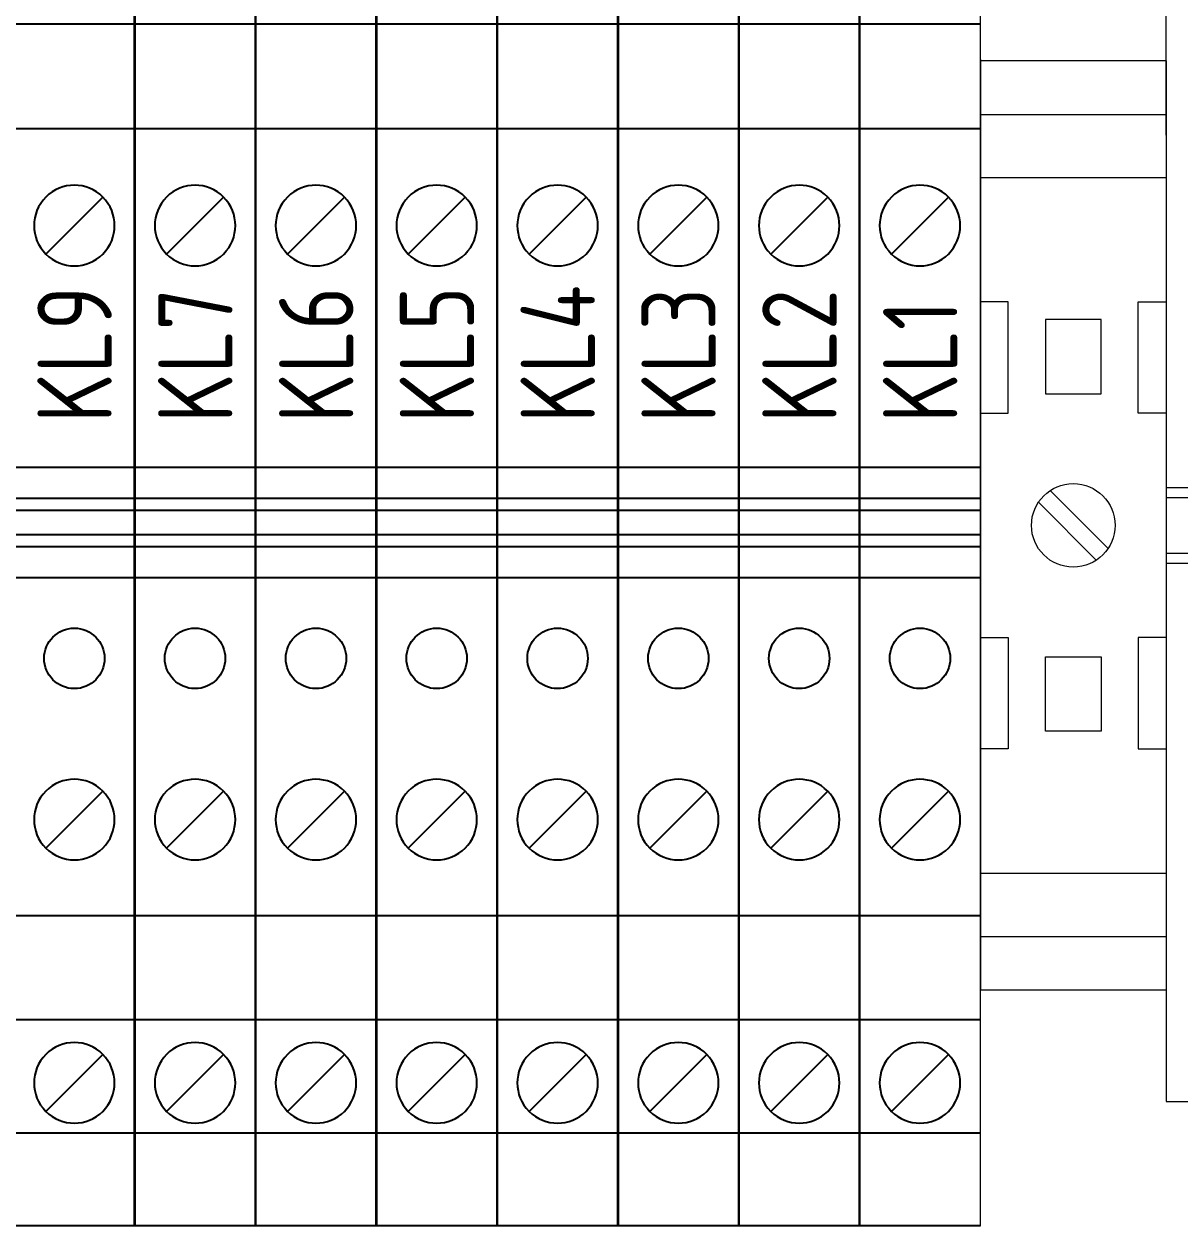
# Model space of a CAD drawing. Header units: millimetres. Extents: x 3520 to 8864, y 403 to 1747.
# Drawn here: x 5615.41 to 5622.88, y 847.24 to 855.01 of the extents above; entities that cross this region are included whole.
import ezdxf

# ---------------------------------------------------------------- set-up
doc = ezdxf.new("R2010")
doc.units = ezdxf.units.MM
doc.linetypes.add('DOT', pattern=[0.559211, 0, -0.279605, 0, -0.279605])
doc.layers.add('1', color=1, linetype='Continuous')
doc.layers.add('Стерка', color=7, linetype='Continuous', lineweight=15)
doc.styles.add('ГОСТ тип А', font='GOST_0.TTF', dxfattribs={"height": 3.5})

msp = doc.modelspace()

# ---------------------------------------------------------------- linework, layer by layer
at = {"color": 7}
for p, q in [((5616.1279, 857.0059, 1518.358), (5616.1279, 847.2441, 1518.358)), ((5616.9088, 857.0059, 1518.358), (5616.9088, 847.2441, 1518.358)), ((5617.6888, 857.0059, 1518.358), (5617.6888, 847.2441, 1518.358)), ((5618.4698, 857.0059, 1518.358), (5618.4698, 847.2441, 1518.358)), ((5619.2498, 857.0059, 1518.358), (5619.2498, 847.2441, 1518.358)), ((5620.0307, 857.0059, 1518.358), (5620.0307, 847.2441, 1518.358)), ((5620.8107, 857.0059, 1518.358), (5620.8107, 847.2441, 1518.358))]:
    msp.add_line(p, q, dxfattribs=at)
at = {"layer": '1', "color": 7}
for p, q in [((5616.1279, 855.0063, 1518.358), (5616.1279, 855.7302, 1518.358)), ((5616.1288, 855.0063, 1518.358), (5616.1288, 855.7302, 1518.358)), ((5616.9088, 855.0063, 1518.358), (5616.9088, 855.7302, 1518.358)), ((5616.9088, 855.0063, 1518.358), (5616.9088, 855.7302, 1518.358)), ((5617.6888, 855.0063, 1518.358), (5617.6888, 855.7302, 1518.358)), ((5617.6898, 855.0063, 1518.358), (5617.6898, 855.7302, 1518.358)), ((5618.4698, 855.0063, 1518.358), (5618.4698, 855.7302, 1518.358)), ((5619.2498, 855.0063, 1518.358), (5619.2498, 855.7302, 1518.358)), ((5619.2507, 855.0063, 1518.358), (5619.2507, 855.7302, 1518.358)), ((5620.0307, 855.0063, 1518.358), (5620.0307, 855.7302, 1518.358)), ((5620.0307, 855.0063, 1518.358), (5620.0307, 855.7302, 1518.358)), ((5620.8107, 855.0063, 1518.358), (5620.8107, 855.7302, 1518.358)), ((5620.8117, 855.0063, 1518.358), (5620.8117, 855.7302, 1518.358)), ((5616.1279, 855.6002, 1518.358), (5616.1279, 855.0063, 1518.358)), ((5616.1288, 855.6002, 1518.358), (5616.1288, 855.0063, 1518.358)), ((5616.9088, 855.6002, 1518.358), (5616.9088, 855.0063, 1518.358)), ((5616.9088, 855.6002, 1518.358), (5616.9088, 855.0063, 1518.358)), ((5617.6888, 855.6002, 1518.358), (5617.6888, 855.0063, 1518.358)), ((5617.6898, 855.6002, 1518.358), (5617.6898, 855.0063, 1518.358)), ((5618.4698, 855.6002, 1518.358), (5618.4698, 855.0063, 1518.358)), ((5618.4698, 855.6002, 1518.358), (5618.4698, 855.0063, 1518.358)), ((5619.2498, 855.6002, 1518.358), (5619.2498, 855.0063, 1518.358)), ((5619.2507, 855.6002, 1518.358), (5619.2507, 855.0063, 1518.358)), ((5620.0307, 855.6002, 1518.358), (5620.0307, 855.0063, 1518.358)), ((5620.0307, 855.6002, 1518.358), (5620.0307, 855.0063, 1518.358)), ((5620.8107, 855.6002, 1518.358), (5620.8107, 855.0063, 1518.358)), ((5620.8117, 855.6002, 1518.358), (5620.8117, 855.0063, 1518.358)), ((5616.1279, 855.5318, 1518.358), (5616.1279, 849.1808, 1518.358)), ((5616.9088, 855.5318, 1518.358), (5616.9088, 849.1808, 1518.358)), ((5617.6888, 855.5318, 1518.358), (5617.6888, 849.1808, 1518.358)), ((5618.4698, 855.5318, 1518.358), (5618.4698, 849.1808, 1518.358)), ((5619.2498, 855.5318, 1518.358), (5619.2498, 849.1808, 1518.358)), ((5620.0307, 855.5318, 1518.358), (5620.0307, 849.1808, 1518.358)), ((5620.8107, 855.5318, 1518.358), (5620.8107, 849.1808, 1518.358)), ((5616.1288, 855.0063, 1518.358), (5615.3479, 855.0063, 1518.358)), ((5616.1288, 855.0063, 1518.358), (5615.533, 855.0063, 1518.358)), ((5616.1279, 854.3295, 1518.358), (5616.1279, 855.0063, 1518.358)), ((5616.9088, 855.0063, 1518.358), (5616.1279, 855.0063, 1518.358)), ((5616.1279, 855.0063, 1518.358), (5616.1279, 854.3295, 1518.358)), ((5616.1279, 855.0063, 1518.358), (5616.1279, 854.3295, 1518.358)), ((5616.1288, 854.3295, 1518.358), (5616.1288, 855.0063, 1518.358)), ((5616.1288, 855.0063, 1518.358), (5616.1288, 854.3295, 1518.358)), ((5616.1288, 855.0063, 1518.358), (5616.1288, 854.3295, 1518.358)), ((5616.9088, 855.0063, 1518.358), (5616.313, 855.0063, 1518.358)), ((5616.9088, 854.3295, 1518.358), (5616.9088, 855.0063, 1518.358)), ((5617.6898, 855.0063, 1518.358), (5616.9088, 855.0063, 1518.358)), ((5616.9088, 855.0063, 1518.358), (5616.9088, 854.3295, 1518.358)), ((5616.9088, 855.0063, 1518.358), (5616.9088, 854.3295, 1518.358)), ((5616.9088, 854.3295, 1518.358), (5616.9088, 855.0063, 1518.358)), ((5616.9088, 855.0063, 1518.358), (5616.9088, 854.3295, 1518.358)), ((5616.9088, 855.0063, 1518.358), (5616.9088, 854.3295, 1518.358)), ((5617.6898, 855.0063, 1518.358), (5617.094, 855.0063, 1518.358)), ((5617.6888, 854.3295, 1518.358), (5617.6888, 855.0063, 1518.358)), ((5618.4698, 855.0063, 1518.358), (5617.6888, 855.0063, 1518.358)), ((5617.6888, 855.0063, 1518.358), (5617.6888, 854.3295, 1518.358)), ((5617.6888, 855.0063, 1518.358), (5617.6888, 854.3295, 1518.358)), ((5617.6898, 854.3295, 1518.358), (5617.6898, 855.0063, 1518.358)), ((5617.6898, 855.0063, 1518.358), (5617.6898, 854.3295, 1518.358)), ((5617.6898, 855.0063, 1518.358), (5617.6898, 854.3295, 1518.358)), ((5618.4698, 855.0063, 1518.358), (5617.874, 855.0063, 1518.358)), ((5618.4698, 854.3295, 1518.358), (5618.4698, 855.0063, 1518.358)), ((5619.2507, 855.0063, 1518.358), (5618.4698, 855.0063, 1518.358)), ((5618.4698, 855.0063, 1518.358), (5618.4698, 854.3295, 1518.358)), ((5618.4698, 855.0063, 1518.358), (5618.4698, 854.3295, 1518.358)), ((5618.4698, 854.3295, 1518.358), (5618.4698, 855.0063, 1518.358)), ((5618.4698, 855.0063, 1518.358), (5618.4698, 854.3295, 1518.358)), ((5618.4698, 855.0063, 1518.358), (5618.4698, 854.3295, 1518.358)), ((5619.2507, 855.0063, 1518.358), (5618.6549, 855.0063, 1518.358)), ((5619.2498, 854.3295, 1518.358), (5619.2498, 855.0063, 1518.358)), ((5620.0307, 855.0063, 1518.358), (5619.2498, 855.0063, 1518.358)), ((5619.2498, 855.0063, 1518.358), (5619.2498, 854.3295, 1518.358)), ((5619.2498, 855.0063, 1518.358), (5619.2498, 854.3295, 1518.358)), ((5619.2507, 854.3295, 1518.358), (5619.2507, 855.0063, 1518.358)), ((5619.2507, 855.0063, 1518.358), (5619.2507, 854.3295, 1518.358)), ((5619.2507, 855.0063, 1518.358), (5619.2507, 854.3295, 1518.358)), ((5620.0307, 855.0063, 1518.358), (5619.4349, 855.0063, 1518.358)), ((5620.0307, 854.3295, 1518.358), (5620.0307, 855.0063, 1518.358)), ((5620.8117, 855.0063, 1518.358), (5620.0307, 855.0063, 1518.358)), ((5620.0307, 855.0063, 1518.358), (5620.0307, 854.3295, 1518.358)), ((5620.0307, 855.0063, 1518.358), (5620.0307, 854.3295, 1518.358)), ((5620.0307, 854.3295, 1518.358), (5620.0307, 855.0063, 1518.358)), ((5620.0307, 855.0063, 1518.358), (5620.0307, 854.3295, 1518.358)), ((5620.0307, 855.0063, 1518.358), (5620.0307, 854.3295, 1518.358)), ((5620.8117, 855.0063, 1518.358), (5620.2159, 855.0063, 1518.358)), ((5620.8107, 854.3295, 1518.358), (5620.8107, 855.0063, 1518.358)), ((5621.5917, 855.0063, 1518.358), (5620.8107, 855.0063, 1518.358)), ((5620.8107, 855.0063, 1518.358), (5620.8107, 854.3295, 1518.358)), ((5620.8107, 855.0063, 1518.358), (5620.8107, 854.3295, 1518.358)), ((5620.8117, 854.3295, 1518.358), (5620.8117, 855.0063, 1518.358)), ((5620.8117, 855.0063, 1518.358), (5620.8117, 854.3295, 1518.358)), ((5620.8117, 855.0063, 1518.358), (5620.8117, 854.3295, 1518.358)), ((5621.5917, 855.0063, 1518.358), (5620.9959, 855.0063, 1518.358)), ((5616.1288, 854.3295, 1518.358), (5615.3479, 854.3295, 1518.358)), ((5616.1288, 854.3295, 1518.358), (5615.533, 854.3295, 1518.358)), ((5616.1279, 852.143, 1518.358), (5616.1279, 854.3295, 1518.358)), ((5616.9088, 854.3295, 1518.358), (5616.1279, 854.3295, 1518.358)), ((5616.1279, 854.3295, 1518.358), (5616.1279, 852.143, 1518.358)), ((5616.1288, 852.143, 1518.358), (5616.1288, 854.3295, 1518.358)), ((5616.1288, 854.3295, 1518.358), (5616.1288, 852.143, 1518.358)), ((5616.9088, 854.3295, 1518.358), (5616.313, 854.3295, 1518.358)), ((5616.9088, 852.143, 1518.358), (5616.9088, 854.3295, 1518.358)), ((5617.6898, 854.3295, 1518.358), (5616.9088, 854.3295, 1518.358)), ((5616.9088, 854.3295, 1518.358), (5616.9088, 852.143, 1518.358)), ((5616.9088, 852.143, 1518.358), (5616.9088, 854.3295, 1518.358)), ((5616.9088, 854.3295, 1518.358), (5616.9088, 852.143, 1518.358)), ((5617.6898, 854.3295, 1518.358), (5617.094, 854.3295, 1518.358)), ((5617.6888, 852.143, 1518.358), (5617.6888, 854.3295, 1518.358)), ((5618.4698, 854.3295, 1518.358), (5617.6888, 854.3295, 1518.358)), ((5617.6888, 854.3295, 1518.358), (5617.6888, 852.143, 1518.358)), ((5617.6898, 852.143, 1518.358), (5617.6898, 854.3295, 1518.358)), ((5617.6898, 854.3295, 1518.358), (5617.6898, 852.143, 1518.358)), ((5618.4698, 854.3295, 1518.358), (5617.874, 854.3295, 1518.358)), ((5618.4698, 852.143, 1518.358), (5618.4698, 854.3295, 1518.358)), ((5619.2507, 854.3295, 1518.358), (5618.4698, 854.3295, 1518.358)), ((5618.4698, 854.3295, 1518.358), (5618.4698, 852.143, 1518.358)), ((5618.4698, 852.143, 1518.358), (5618.4698, 854.3295, 1518.358)), ((5618.4698, 854.3295, 1518.358), (5618.4698, 852.143, 1518.358)), ((5619.2507, 854.3295, 1518.358), (5618.6549, 854.3295, 1518.358)), ((5619.2498, 852.143, 1518.358), (5619.2498, 854.3295, 1518.358)), ((5620.0307, 854.3295, 1518.358), (5619.2498, 854.3295, 1518.358)), ((5619.2498, 854.3295, 1518.358), (5619.2498, 852.143, 1518.358)), ((5619.2507, 852.143, 1518.358), (5619.2507, 854.3295, 1518.358)), ((5619.2507, 854.3295, 1518.358), (5619.2507, 852.143, 1518.358)), ((5620.0307, 854.3295, 1518.358), (5619.4349, 854.3295, 1518.358)), ((5620.0307, 852.143, 1518.358), (5620.0307, 854.3295, 1518.358)), ((5620.8117, 854.3295, 1518.358), (5620.0307, 854.3295, 1518.358)), ((5620.0307, 854.3295, 1518.358), (5620.0307, 852.143, 1518.358)), ((5620.0307, 852.143, 1518.358), (5620.0307, 854.3295, 1518.358)), ((5620.0307, 854.3295, 1518.358), (5620.0307, 852.143, 1518.358)), ((5620.8117, 854.3295, 1518.358), (5620.2159, 854.3295, 1518.358)), ((5620.8107, 852.143, 1518.358), (5620.8107, 854.3295, 1518.358)), ((5621.5917, 854.3295, 1518.358), (5620.8107, 854.3295, 1518.358)), ((5620.8107, 854.3295, 1518.358), (5620.8107, 852.143, 1518.358)), ((5620.8117, 852.143, 1518.358), (5620.8117, 854.3295, 1518.358)), ((5620.8117, 854.3295, 1518.358), (5620.8117, 852.143, 1518.358)), ((5621.5917, 854.3295, 1518.358), (5620.9959, 854.3295, 1518.358)), ((5615.5543, 853.5208, 1518.358), (5615.9224, 853.889, 1518.358)), ((5616.3343, 853.5208, 1518.358), (5616.7024, 853.889, 1518.358)), ((5617.1152, 853.5208, 1518.358), (5617.4834, 853.889, 1518.358)), ((5617.8952, 853.5208, 1518.358), (5618.2634, 853.889, 1518.358)), ((5618.6762, 853.5208, 1518.358), (5619.0443, 853.889, 1518.358)), ((5619.4562, 853.5208, 1518.358), (5619.8243, 853.889, 1518.358)), ((5620.2371, 853.5208, 1518.358), (5620.6053, 853.889, 1518.358)), ((5621.0171, 853.5208, 1518.358), (5621.3853, 853.889, 1518.358)), ((5616.1288, 852.143, 1518.358), (5615.3479, 852.143, 1518.358)), ((5616.1279, 851.9427, 1518.358), (5616.1279, 852.143, 1518.358)), ((5616.9088, 852.143, 1518.358), (5616.1279, 852.143, 1518.358)), ((5616.1279, 852.143, 1518.358), (5616.1279, 851.9427, 1518.358)), ((5616.1288, 851.9427, 1518.358), (5616.1288, 852.143, 1518.358)), ((5616.1288, 852.143, 1518.358), (5616.1288, 851.9427, 1518.358)), ((5616.9088, 851.9427, 1518.358), (5616.9088, 852.143, 1518.358)), ((5617.6898, 852.143, 1518.358), (5616.9088, 852.143, 1518.358)), ((5616.9088, 852.143, 1518.358), (5616.9088, 851.9427, 1518.358)), ((5616.9088, 851.9427, 1518.358), (5616.9088, 852.143, 1518.358)), ((5616.9088, 852.143, 1518.358), (5616.9088, 851.9427, 1518.358)), ((5617.6888, 851.9427, 1518.358), (5617.6888, 852.143, 1518.358)), ((5618.4698, 852.143, 1518.358), (5617.6888, 852.143, 1518.358)), ((5617.6888, 852.143, 1518.358), (5617.6888, 851.9427, 1518.358)), ((5617.6898, 851.9427, 1518.358), (5617.6898, 852.143, 1518.358)), ((5617.6898, 852.143, 1518.358), (5617.6898, 851.9427, 1518.358)), ((5618.4698, 851.9427, 1518.358), (5618.4698, 852.143, 1518.358)), ((5619.2507, 852.143, 1518.358), (5618.4698, 852.143, 1518.358)), ((5618.4698, 852.143, 1518.358), (5618.4698, 851.9427, 1518.358)), ((5618.4698, 851.9427, 1518.358), (5618.4698, 852.143, 1518.358)), ((5618.4698, 852.143, 1518.358), (5618.4698, 851.9427, 1518.358)), ((5619.2498, 851.9427, 1518.358), (5619.2498, 852.143, 1518.358)), ((5620.0307, 852.143, 1518.358), (5619.2498, 852.143, 1518.358)), ((5619.2498, 852.143, 1518.358), (5619.2498, 851.9427, 1518.358)), ((5619.2507, 851.9427, 1518.358), (5619.2507, 852.143, 1518.358)), ((5619.2507, 852.143, 1518.358), (5619.2507, 851.9427, 1518.358)), ((5620.0307, 851.9427, 1518.358), (5620.0307, 852.143, 1518.358)), ((5620.8117, 852.143, 1518.358), (5620.0307, 852.143, 1518.358)), ((5620.0307, 852.143, 1518.358), (5620.0307, 851.9427, 1518.358)), ((5620.0307, 851.9427, 1518.358), (5620.0307, 852.143, 1518.358)), ((5620.0307, 852.143, 1518.358), (5620.0307, 851.9427, 1518.358)), ((5620.8107, 851.9427, 1518.358), (5620.8107, 852.143, 1518.358)), ((5621.5916, 852.143, 1518.358), (5620.8107, 852.143, 1518.358)), ((5620.8107, 852.143, 1518.358), (5620.8107, 851.9427, 1518.358)), ((5620.8117, 851.9427, 1518.358), (5620.8117, 852.143, 1518.358)), ((5620.8117, 852.143, 1518.358), (5620.8117, 851.9427, 1518.358)), ((5616.1288, 851.9427, 1518.358), (5615.3479, 851.9427, 1518.358)), ((5616.1279, 851.8646, 1518.358), (5616.1279, 851.9427, 1518.358)), ((5616.9088, 851.9427, 1518.358), (5616.1279, 851.9427, 1518.358)), ((5616.1279, 851.9427, 1518.358), (5616.1279, 851.8646, 1518.358)), ((5616.1288, 851.8646, 1518.358), (5616.1288, 851.9427, 1518.358)), ((5616.1288, 851.9427, 1518.358), (5616.1288, 851.8646, 1518.358)), ((5616.9088, 851.8646, 1518.358), (5616.9088, 851.9427, 1518.358)), ((5617.6898, 851.9427, 1518.358), (5616.9088, 851.9427, 1518.358)), ((5616.9088, 851.9427, 1518.358), (5616.9088, 851.8646, 1518.358)), ((5616.9088, 851.8646, 1518.358), (5616.9088, 851.9427, 1518.358)), ((5616.9088, 851.9427, 1518.358), (5616.9088, 851.8646, 1518.358)), ((5617.6888, 851.8646, 1518.358), (5617.6888, 851.9427, 1518.358)), ((5618.4698, 851.9427, 1518.358), (5617.6888, 851.9427, 1518.358)), ((5617.6888, 851.9427, 1518.358), (5617.6888, 851.8646, 1518.358)), ((5617.6898, 851.8646, 1518.358), (5617.6898, 851.9427, 1518.358)), ((5617.6898, 851.9427, 1518.358), (5617.6898, 851.8646, 1518.358)), ((5618.4698, 851.8646, 1518.358), (5618.4698, 851.9427, 1518.358)), ((5619.2507, 851.9427, 1518.358), (5618.4698, 851.9427, 1518.358)), ((5618.4698, 851.9427, 1518.358), (5618.4698, 851.8646, 1518.358)), ((5618.4698, 851.8646, 1518.358), (5618.4698, 851.9427, 1518.358)), ((5618.4698, 851.9427, 1518.358), (5618.4698, 851.8646, 1518.358)), ((5619.2498, 851.8646, 1518.358), (5619.2498, 851.9427, 1518.358)), ((5620.0307, 851.9427, 1518.358), (5619.2498, 851.9427, 1518.358)), ((5619.2498, 851.9427, 1518.358), (5619.2498, 851.8646, 1518.358)), ((5619.2507, 851.8646, 1518.358), (5619.2507, 851.9427, 1518.358)), ((5619.2507, 851.9427, 1518.358), (5619.2507, 851.8646, 1518.358)), ((5620.0307, 851.8646, 1518.358), (5620.0307, 851.9427, 1518.358)), ((5620.8117, 851.9427, 1518.358), (5620.0307, 851.9427, 1518.358)), ((5620.0307, 851.9427, 1518.358), (5620.0307, 851.8646, 1518.358)), ((5620.0307, 851.8646, 1518.358), (5620.0307, 851.9427, 1518.358)), ((5620.0307, 851.9427, 1518.358), (5620.0307, 851.8646, 1518.358)), ((5620.8107, 851.8646, 1518.358), (5620.8107, 851.9427, 1518.358)), ((5621.5916, 851.9427, 1518.358), (5620.8107, 851.9427, 1518.358)), ((5620.8107, 851.9427, 1518.358), (5620.8107, 851.8646, 1518.358)), ((5620.8117, 851.8646, 1518.358), (5620.8117, 851.9427, 1518.358)), ((5620.8117, 851.9427, 1518.358), (5620.8117, 851.8646, 1518.358)), ((5616.1288, 851.8646, 1518.358), (5615.3479, 851.8646, 1518.358)), ((5616.1279, 851.7085, 1518.358), (5616.1279, 851.8646, 1518.358)), ((5616.9088, 851.8646, 1518.358), (5616.1279, 851.8646, 1518.358)), ((5616.1279, 851.8646, 1518.358), (5616.1279, 851.7085, 1518.358)), ((5616.1288, 851.7085, 1518.358), (5616.1288, 851.8646, 1518.358)), ((5616.1288, 851.8646, 1518.358), (5616.1288, 851.7085, 1518.358)), ((5616.9088, 851.7085, 1518.358), (5616.9088, 851.8646, 1518.358)), ((5617.6898, 851.8646, 1518.358), (5616.9088, 851.8646, 1518.358)), ((5616.9088, 851.8646, 1518.358), (5616.9088, 851.7085, 1518.358)), ((5616.9088, 851.7085, 1518.358), (5616.9088, 851.8646, 1518.358)), ((5616.9088, 851.8646, 1518.358), (5616.9088, 851.7085, 1518.358)), ((5617.6888, 851.7085, 1518.358), (5617.6888, 851.8646, 1518.358)), ((5618.4698, 851.8646, 1518.358), (5617.6888, 851.8646, 1518.358)), ((5617.6888, 851.8646, 1518.358), (5617.6888, 851.7085, 1518.358)), ((5617.6898, 851.7085, 1518.358), (5617.6898, 851.8646, 1518.358)), ((5617.6898, 851.8646, 1518.358), (5617.6898, 851.7085, 1518.358)), ((5618.4698, 851.7085, 1518.358), (5618.4698, 851.8646, 1518.358)), ((5619.2507, 851.8646, 1518.358), (5618.4698, 851.8646, 1518.358)), ((5618.4698, 851.8646, 1518.358), (5618.4698, 851.7085, 1518.358)), ((5618.4698, 851.7085, 1518.358), (5618.4698, 851.8646, 1518.358)), ((5618.4698, 851.8646, 1518.358), (5618.4698, 851.7085, 1518.358)), ((5619.2498, 851.7085, 1518.358), (5619.2498, 851.8646, 1518.358)), ((5620.0307, 851.8646, 1518.358), (5619.2498, 851.8646, 1518.358)), ((5619.2498, 851.8646, 1518.358), (5619.2498, 851.7085, 1518.358)), ((5619.2507, 851.7085, 1518.358), (5619.2507, 851.8646, 1518.358)), ((5619.2507, 851.8646, 1518.358), (5619.2507, 851.7085, 1518.358)), ((5620.0307, 851.7085, 1518.358), (5620.0307, 851.8646, 1518.358)), ((5620.8117, 851.8646, 1518.358), (5620.0307, 851.8646, 1518.358)), ((5620.0307, 851.8646, 1518.358), (5620.0307, 851.7085, 1518.358)), ((5620.0307, 851.7085, 1518.358), (5620.0307, 851.8646, 1518.358)), ((5620.0307, 851.8646, 1518.358), (5620.0307, 851.7085, 1518.358)), ((5620.8107, 851.7085, 1518.358), (5620.8107, 851.8646, 1518.358)), ((5621.5916, 851.8646, 1518.358), (5620.8107, 851.8646, 1518.358)), ((5620.8107, 851.8646, 1518.358), (5620.8107, 851.7085, 1518.358)), ((5620.8117, 851.7085, 1518.358), (5620.8117, 851.8646, 1518.358)), ((5620.8117, 851.8646, 1518.358), (5620.8117, 851.7085, 1518.358)), ((5616.1288, 851.7085, 1518.358), (5615.3479, 851.7085, 1518.358)), ((5616.1279, 851.6304, 1518.358), (5616.1279, 851.7085, 1518.358)), ((5616.9088, 851.7085, 1518.358), (5616.1279, 851.7085, 1518.358)), ((5616.1279, 851.7085, 1518.358), (5616.1279, 851.6304, 1518.358)), ((5616.1288, 851.6304, 1518.358), (5616.1288, 851.7085, 1518.358)), ((5616.1288, 851.7085, 1518.358), (5616.1288, 851.6304, 1518.358)), ((5616.9088, 851.6304, 1518.358), (5616.9088, 851.7085, 1518.358)), ((5617.6898, 851.7085, 1518.358), (5616.9088, 851.7085, 1518.358)), ((5616.9088, 851.7085, 1518.358), (5616.9088, 851.6304, 1518.358)), ((5616.9088, 851.6304, 1518.358), (5616.9088, 851.7085, 1518.358)), ((5616.9088, 851.7085, 1518.358), (5616.9088, 851.6304, 1518.358)), ((5617.6888, 851.6304, 1518.358), (5617.6888, 851.7085, 1518.358)), ((5618.4698, 851.7085, 1518.358), (5617.6888, 851.7085, 1518.358)), ((5617.6888, 851.7085, 1518.358), (5617.6888, 851.6304, 1518.358)), ((5617.6898, 851.6304, 1518.358), (5617.6898, 851.7085, 1518.358)), ((5617.6898, 851.7085, 1518.358), (5617.6898, 851.6304, 1518.358)), ((5618.4698, 851.6304, 1518.358), (5618.4698, 851.7085, 1518.358)), ((5619.2507, 851.7085, 1518.358), (5618.4698, 851.7085, 1518.358)), ((5618.4698, 851.7085, 1518.358), (5618.4698, 851.6304, 1518.358)), ((5618.4698, 851.6304, 1518.358), (5618.4698, 851.7085, 1518.358)), ((5618.4698, 851.7085, 1518.358), (5618.4698, 851.6304, 1518.358)), ((5619.2498, 851.6304, 1518.358), (5619.2498, 851.7085, 1518.358)), ((5620.0307, 851.7085, 1518.358), (5619.2498, 851.7085, 1518.358)), ((5619.2498, 851.7085, 1518.358), (5619.2498, 851.6304, 1518.358)), ((5619.2507, 851.6304, 1518.358), (5619.2507, 851.7085, 1518.358)), ((5619.2507, 851.7085, 1518.358), (5619.2507, 851.6304, 1518.358)), ((5620.0307, 851.6304, 1518.358), (5620.0307, 851.7085, 1518.358)), ((5620.8117, 851.7085, 1518.358), (5620.0307, 851.7085, 1518.358)), ((5620.0307, 851.7085, 1518.358), (5620.0307, 851.6304, 1518.358)), ((5620.0307, 851.6304, 1518.358), (5620.0307, 851.7085, 1518.358)), ((5620.0307, 851.7085, 1518.358), (5620.0307, 851.6304, 1518.358)), ((5620.8107, 851.6304, 1518.358), (5620.8107, 851.7085, 1518.358)), ((5621.5916, 851.7085, 1518.358), (5620.8107, 851.7085, 1518.358)), ((5620.8107, 851.7085, 1518.358), (5620.8107, 851.6304, 1518.358)), ((5620.8117, 851.6304, 1518.358), (5620.8117, 851.7085, 1518.358)), ((5620.8117, 851.7085, 1518.358), (5620.8117, 851.6304, 1518.358)), ((5616.1288, 851.6304, 1518.358), (5615.3479, 851.6304, 1518.358)), ((5616.1279, 851.4301, 1518.358), (5616.1279, 851.6304, 1518.358)), ((5616.9088, 851.6304, 1518.358), (5616.1279, 851.6304, 1518.358)), ((5616.1279, 851.6304, 1518.358), (5616.1279, 851.4301, 1518.358)), ((5616.1288, 851.4301, 1518.358), (5616.1288, 851.6304, 1518.358)), ((5616.1288, 851.6304, 1518.358), (5616.1288, 851.4301, 1518.358)), ((5616.9088, 851.4301, 1518.358), (5616.9088, 851.6304, 1518.358)), ((5617.6898, 851.6304, 1518.358), (5616.9088, 851.6304, 1518.358)), ((5616.9088, 851.6304, 1518.358), (5616.9088, 851.4301, 1518.358)), ((5616.9088, 851.4301, 1518.358), (5616.9088, 851.6304, 1518.358)), ((5616.9088, 851.6304, 1518.358), (5616.9088, 851.4301, 1518.358)), ((5617.6888, 851.4301, 1518.358), (5617.6888, 851.6304, 1518.358)), ((5618.4698, 851.6304, 1518.358), (5617.6888, 851.6304, 1518.358)), ((5617.6888, 851.6304, 1518.358), (5617.6888, 851.4301, 1518.358)), ((5617.6898, 851.4301, 1518.358), (5617.6898, 851.6304, 1518.358)), ((5617.6898, 851.6304, 1518.358), (5617.6898, 851.4301, 1518.358)), ((5618.4698, 851.4301, 1518.358), (5618.4698, 851.6304, 1518.358)), ((5619.2507, 851.6304, 1518.358), (5618.4698, 851.6304, 1518.358)), ((5618.4698, 851.6304, 1518.358), (5618.4698, 851.4301, 1518.358)), ((5618.4698, 851.4301, 1518.358), (5618.4698, 851.6304, 1518.358)), ((5618.4698, 851.6304, 1518.358), (5618.4698, 851.4301, 1518.358)), ((5619.2498, 851.4301, 1518.358), (5619.2498, 851.6304, 1518.358)), ((5620.0307, 851.6304, 1518.358), (5619.2498, 851.6304, 1518.358)), ((5619.2498, 851.6304, 1518.358), (5619.2498, 851.4301, 1518.358)), ((5619.2507, 851.4301, 1518.358), (5619.2507, 851.6304, 1518.358)), ((5619.2507, 851.6304, 1518.358), (5619.2507, 851.4301, 1518.358)), ((5620.0307, 851.4301, 1518.358), (5620.0307, 851.6304, 1518.358)), ((5620.8117, 851.6304, 1518.358), (5620.0307, 851.6304, 1518.358)), ((5620.0307, 851.6304, 1518.358), (5620.0307, 851.4301, 1518.358)), ((5620.0307, 851.4301, 1518.358), (5620.0307, 851.6304, 1518.358)), ((5620.0307, 851.6304, 1518.358), (5620.0307, 851.4301, 1518.358)), ((5620.8107, 851.4301, 1518.358), (5620.8107, 851.6304, 1518.358)), ((5621.5916, 851.6304, 1518.358), (5620.8107, 851.6304, 1518.358)), ((5620.8107, 851.6304, 1518.358), (5620.8107, 851.4301, 1518.358)), ((5620.8117, 851.4301, 1518.358), (5620.8117, 851.6304, 1518.358)), ((5620.8117, 851.6304, 1518.358), (5620.8117, 851.4301, 1518.358)), ((5616.1288, 851.4301, 1518.358), (5615.3479, 851.4301, 1518.358)), ((5616.1279, 849.2463, 1518.358), (5616.1279, 851.4301, 1518.358)), ((5616.9088, 851.4301, 1518.358), (5616.1279, 851.4301, 1518.358)), ((5616.1279, 851.4301, 1518.358), (5616.1279, 849.2463, 1518.358)), ((5616.1288, 849.2463, 1518.358), (5616.1288, 851.4301, 1518.358)), ((5616.1288, 851.4301, 1518.358), (5616.1288, 849.2463, 1518.358)), ((5616.9088, 849.2463, 1518.358), (5616.9088, 851.4301, 1518.358)), ((5617.6898, 851.4301, 1518.358), (5616.9088, 851.4301, 1518.358)), ((5616.9088, 851.4301, 1518.358), (5616.9088, 849.2463, 1518.358)), ((5616.9088, 849.2463, 1518.358), (5616.9088, 851.4301, 1518.358)), ((5616.9088, 851.4301, 1518.358), (5616.9088, 849.2463, 1518.358)), ((5617.6888, 849.2463, 1518.358), (5617.6888, 851.4301, 1518.358)), ((5618.4698, 851.4301, 1518.358), (5617.6888, 851.4301, 1518.358)), ((5617.6888, 851.4301, 1518.358), (5617.6888, 849.2463, 1518.358)), ((5617.6898, 849.2463, 1518.358), (5617.6898, 851.4301, 1518.358)), ((5617.6898, 851.4301, 1518.358), (5617.6898, 849.2463, 1518.358)), ((5618.4698, 849.2463, 1518.358), (5618.4698, 851.4301, 1518.358)), ((5619.2507, 851.4301, 1518.358), (5618.4698, 851.4301, 1518.358)), ((5618.4698, 851.4301, 1518.358), (5618.4698, 849.2463, 1518.358)), ((5618.4698, 849.2463, 1518.358), (5618.4698, 851.4301, 1518.358)), ((5618.4698, 851.4301, 1518.358), (5618.4698, 849.2463, 1518.358)), ((5619.2498, 849.2463, 1518.358), (5619.2498, 851.4301, 1518.358)), ((5620.0307, 851.4301, 1518.358), (5619.2498, 851.4301, 1518.358)), ((5619.2498, 851.4301, 1518.358), (5619.2498, 849.2463, 1518.358)), ((5619.2507, 849.2463, 1518.358), (5619.2507, 851.4301, 1518.358)), ((5619.2507, 851.4301, 1518.358), (5619.2507, 849.2463, 1518.358)), ((5620.0307, 849.2463, 1518.358), (5620.0307, 851.4301, 1518.358)), ((5620.8117, 851.4301, 1518.358), (5620.0307, 851.4301, 1518.358)), ((5620.0307, 851.4301, 1518.358), (5620.0307, 849.2463, 1518.358)), ((5620.0307, 849.2463, 1518.358), (5620.0307, 851.4301, 1518.358)), ((5620.0307, 851.4301, 1518.358), (5620.0307, 849.2463, 1518.358)), ((5620.8107, 849.2463, 1518.358), (5620.8107, 851.4301, 1518.358)), ((5621.5916, 851.4301, 1518.358), (5620.8107, 851.4301, 1518.358)), ((5620.8107, 851.4301, 1518.358), (5620.8107, 849.2463, 1518.358)), ((5620.8116, 849.2463, 1518.358), (5620.8117, 851.4301, 1518.358)), ((5620.8117, 851.4301, 1518.358), (5620.8116, 849.2463, 1518.358)), ((5615.5543, 849.6841, 1518.358), (5615.9224, 850.0523, 1518.358)), ((5616.3343, 849.6841, 1518.358), (5616.7024, 850.0523, 1518.358)), ((5617.1152, 849.6841, 1518.358), (5617.4834, 850.0523, 1518.358)), ((5617.8952, 849.6841, 1518.358), (5618.2634, 850.0523, 1518.358)), ((5618.6762, 849.6841, 1518.358), (5619.0443, 850.0523, 1518.358)), ((5619.4562, 849.6841, 1518.358), (5619.8243, 850.0523, 1518.358)), ((5620.2371, 849.6841, 1518.358), (5620.6053, 850.0523, 1518.358)), ((5621.0171, 849.6841, 1518.358), (5621.3853, 850.0523, 1518.358)), ((5616.1288, 849.2463, 1518.358), (5615.3479, 849.2463, 1518.358)), ((5616.1277, 848.5706, 1518.358), (5616.1279, 849.2463, 1518.358)), ((5616.1279, 849.2512, 1518.358), (5616.1279, 848.5744, 1518.358)), ((5616.9088, 849.2463, 1518.358), (5616.1279, 849.2463, 1518.358)), ((5616.1279, 849.2463, 1518.358), (5616.1279, 848.5744, 1518.358)), ((5616.1286, 848.5706, 1518.358), (5616.1288, 849.2463, 1518.358)), ((5616.1288, 849.2512, 1518.358), (5616.1288, 848.5744, 1518.358)), ((5616.1288, 849.2463, 1518.358), (5616.1288, 848.5744, 1518.358)), ((5616.9086, 848.5706, 1518.358), (5616.9088, 849.2463, 1518.358)), ((5616.9086, 848.5706, 1518.358), (5616.9088, 849.2463, 1518.358)), ((5616.9088, 849.2512, 1518.358), (5616.9088, 848.5744, 1518.358)), ((5616.9088, 849.2512, 1518.358), (5616.9088, 848.5744, 1518.358)), ((5617.6898, 849.2463, 1518.358), (5616.9088, 849.2463, 1518.358)), ((5616.9088, 849.2463, 1518.358), (5616.9088, 848.5744, 1518.358)), ((5616.9088, 849.2463, 1518.358), (5616.9088, 848.5744, 1518.358)), ((5617.6886, 848.5706, 1518.358), (5617.6888, 849.2463, 1518.358)), ((5617.6888, 849.2512, 1518.358), (5617.6888, 848.5744, 1518.358)), ((5618.4698, 849.2463, 1518.358), (5617.6888, 849.2463, 1518.358)), ((5617.6888, 849.2463, 1518.358), (5617.6888, 848.5744, 1518.358)), ((5617.6895, 848.5706, 1518.358), (5617.6898, 849.2463, 1518.358)), ((5617.6898, 849.2512, 1518.358), (5617.6898, 848.5744, 1518.358)), ((5617.6898, 849.2463, 1518.358), (5617.6898, 848.5744, 1518.358)), ((5618.4695, 848.5706, 1518.358), (5618.4698, 849.2463, 1518.358)), ((5618.4695, 848.5706, 1518.358), (5618.4698, 849.2463, 1518.358)), ((5618.4698, 849.2512, 1518.358), (5618.4698, 848.5744, 1518.358)), ((5618.4698, 849.2512, 1518.358), (5618.4698, 848.5744, 1518.358)), ((5619.2507, 849.2463, 1518.358), (5618.4698, 849.2463, 1518.358)), ((5618.4698, 849.2463, 1518.358), (5618.4698, 848.5744, 1518.358)), ((5618.4698, 849.2463, 1518.358), (5618.4698, 848.5744, 1518.358)), ((5619.2495, 848.5706, 1518.358), (5619.2498, 849.2463, 1518.358)), ((5619.2498, 849.2512, 1518.358), (5619.2498, 848.5744, 1518.358)), ((5620.0307, 849.2463, 1518.358), (5619.2498, 849.2463, 1518.358)), ((5619.2498, 849.2463, 1518.358), (5619.2498, 848.5744, 1518.358)), ((5619.2505, 848.5706, 1518.358), (5619.2507, 849.2463, 1518.358)), ((5619.2507, 849.2512, 1518.358), (5619.2507, 848.5744, 1518.358)), ((5619.2507, 849.2463, 1518.358), (5619.2507, 848.5744, 1518.358)), ((5620.0305, 848.5706, 1518.358), (5620.0307, 849.2463, 1518.358)), ((5620.0305, 848.5706, 1518.358), (5620.0307, 849.2463, 1518.358)), ((5620.0307, 849.2512, 1518.358), (5620.0307, 848.5744, 1518.358)), ((5620.0307, 849.2512, 1518.358), (5620.0307, 848.5744, 1518.358)), ((5620.8116, 849.2463, 1518.358), (5620.0307, 849.2463, 1518.358)), ((5620.0307, 849.2463, 1518.358), (5620.0307, 848.5744, 1518.358)), ((5620.0307, 849.2463, 1518.358), (5620.0307, 848.5744, 1518.358)), ((5620.8105, 848.5706, 1518.358), (5620.8107, 849.2463, 1518.358)), ((5620.8107, 849.2512, 1518.358), (5620.8107, 848.5744, 1518.358)), ((5621.5916, 849.2463, 1518.358), (5620.8107, 849.2463, 1518.358)), ((5620.8107, 849.2463, 1518.358), (5620.8107, 848.5744, 1518.358)), ((5620.8114, 848.5706, 1518.358), (5620.8116, 849.2463, 1518.358)), ((5620.8116, 849.2512, 1518.358), (5620.8116, 848.5744, 1518.358)), ((5620.8116, 849.2463, 1518.358), (5620.8116, 848.5744, 1518.358)), ((5616.1288, 848.5744, 1518.358), (5615.3479, 848.5744, 1518.358)), ((5616.1279, 847.8428, 1518.358), (5616.1277, 848.5706, 1518.358)), ((5616.9088, 848.5744, 1518.358), (5616.1279, 848.5744, 1518.358)), ((5616.1279, 848.5744, 1518.358), (5616.1279, 847.8428, 1518.358)), ((5616.1288, 847.8428, 1518.358), (5616.1286, 848.5706, 1518.358)), ((5616.1288, 848.5744, 1518.358), (5616.1288, 847.8428, 1518.358)), ((5616.9088, 847.8428, 1518.358), (5616.9086, 848.5706, 1518.358)), ((5616.9088, 847.8428, 1518.358), (5616.9086, 848.5706, 1518.358)), ((5617.6898, 848.5744, 1518.358), (5616.9088, 848.5744, 1518.358)), ((5616.9088, 848.5744, 1518.358), (5616.9088, 847.8428, 1518.358)), ((5616.9088, 848.5744, 1518.358), (5616.9088, 847.8428, 1518.358)), ((5617.6888, 847.8428, 1518.358), (5617.6886, 848.5706, 1518.358)), ((5618.4698, 848.5744, 1518.358), (5617.6888, 848.5744, 1518.358)), ((5617.6888, 848.5744, 1518.358), (5617.6888, 847.8428, 1518.358)), ((5617.6898, 847.8428, 1518.358), (5617.6895, 848.5706, 1518.358)), ((5617.6898, 848.5744, 1518.358), (5617.6898, 847.8428, 1518.358)), ((5618.4698, 847.8428, 1518.358), (5618.4695, 848.5706, 1518.358)), ((5618.4698, 847.8428, 1518.358), (5618.4695, 848.5706, 1518.358)), ((5619.2507, 848.5744, 1518.358), (5618.4698, 848.5744, 1518.358)), ((5618.4698, 848.5744, 1518.358), (5618.4698, 847.8428, 1518.358)), ((5618.4698, 848.5744, 1518.358), (5618.4698, 847.8428, 1518.358)), ((5619.2498, 847.8428, 1518.358), (5619.2495, 848.5706, 1518.358)), ((5620.0307, 848.5744, 1518.358), (5619.2498, 848.5744, 1518.358)), ((5619.2498, 848.5744, 1518.358), (5619.2498, 847.8428, 1518.358)), ((5619.2507, 847.8428, 1518.358), (5619.2505, 848.5706, 1518.358)), ((5619.2507, 848.5744, 1518.358), (5619.2507, 847.8428, 1518.358)), ((5620.0307, 847.8428, 1518.358), (5620.0305, 848.5706, 1518.358)), ((5620.0307, 847.8428, 1518.358), (5620.0305, 848.5706, 1518.358)), ((5620.8116, 848.5744, 1518.358), (5620.0307, 848.5744, 1518.358)), ((5620.0307, 848.5744, 1518.358), (5620.0307, 847.8428, 1518.358)), ((5620.0307, 848.5744, 1518.358), (5620.0307, 847.8428, 1518.358)), ((5620.8107, 847.8428, 1518.358), (5620.8105, 848.5706, 1518.358)), ((5621.5916, 848.5744, 1518.358), (5620.8107, 848.5744, 1518.358)), ((5620.8107, 848.5744, 1518.358), (5620.8107, 847.8428, 1518.358)), ((5620.8116, 847.8428, 1518.358), (5620.8114, 848.5706, 1518.358)), ((5620.8116, 848.5744, 1518.358), (5620.8116, 847.8428, 1518.358)), ((5615.5543, 847.9841, 1518.358), (5615.9224, 848.3522, 1518.358)), ((5616.3343, 847.9841, 1518.358), (5616.7024, 848.3522, 1518.358)), ((5617.1152, 847.9841, 1518.358), (5617.4834, 848.3522, 1518.358)), ((5617.8952, 847.9841, 1518.358), (5618.2634, 848.3522, 1518.358)), ((5618.6762, 847.9841, 1518.358), (5619.0443, 848.3522, 1518.358)), ((5619.4562, 847.9841, 1518.358), (5619.8243, 848.3522, 1518.358)), ((5620.2371, 847.9841, 1518.358), (5620.6052, 848.3522, 1518.358)), ((5621.0171, 847.9841, 1518.358), (5621.3852, 848.3522, 1518.358)), ((5616.1288, 847.8428, 1518.358), (5615.3479, 847.8428, 1518.358)), ((5616.1279, 847.2441, 1518.358), (5616.1279, 847.8428, 1518.358)), ((5616.9088, 847.8428, 1518.358), (5616.1279, 847.8428, 1518.358)), ((5616.1279, 847.8428, 1518.358), (5616.1279, 847.2441, 1518.358)), ((5616.1288, 847.2441, 1518.358), (5616.1288, 847.8428, 1518.358)), ((5616.1288, 847.8428, 1518.358), (5616.1288, 847.2441, 1518.358)), ((5616.9088, 847.2441, 1518.358), (5616.9088, 847.8428, 1518.358)), ((5617.6898, 847.8428, 1518.358), (5616.9088, 847.8428, 1518.358)), ((5616.9088, 847.8428, 1518.358), (5616.9088, 847.2441, 1518.358)), ((5616.9088, 847.2441, 1518.358), (5616.9088, 847.8428, 1518.358)), ((5616.9088, 847.8428, 1518.358), (5616.9088, 847.2441, 1518.358)), ((5617.6888, 847.2441, 1518.358), (5617.6888, 847.8428, 1518.358)), ((5618.4698, 847.8428, 1518.358), (5617.6888, 847.8428, 1518.358)), ((5617.6888, 847.8428, 1518.358), (5617.6888, 847.2441, 1518.358)), ((5617.6898, 847.2441, 1518.358), (5617.6898, 847.8428, 1518.358)), ((5617.6898, 847.8428, 1518.358), (5617.6898, 847.2441, 1518.358)), ((5618.4698, 847.2441, 1518.358), (5618.4698, 847.8428, 1518.358)), ((5619.2507, 847.8428, 1518.358), (5618.4698, 847.8428, 1518.358)), ((5618.4698, 847.8428, 1518.358), (5618.4698, 847.2441, 1518.358)), ((5618.4698, 847.2441, 1518.358), (5618.4698, 847.8428, 1518.358)), ((5618.4698, 847.8428, 1518.358), (5618.4698, 847.2441, 1518.358)), ((5619.2498, 847.2441, 1518.358), (5619.2498, 847.8428, 1518.358)), ((5620.0307, 847.8428, 1518.358), (5619.2498, 847.8428, 1518.358)), ((5619.2498, 847.8428, 1518.358), (5619.2498, 847.2441, 1518.358)), ((5619.2507, 847.2441, 1518.358), (5619.2507, 847.8428, 1518.358)), ((5619.2507, 847.8428, 1518.358), (5619.2507, 847.2441, 1518.358)), ((5620.0307, 847.2441, 1518.358), (5620.0307, 847.8428, 1518.358)), ((5620.8116, 847.8428, 1518.358), (5620.0307, 847.8428, 1518.358)), ((5620.0307, 847.8428, 1518.358), (5620.0307, 847.2441, 1518.358)), ((5620.0307, 847.2441, 1518.358), (5620.0307, 847.8428, 1518.358)), ((5620.0307, 847.8428, 1518.358), (5620.0307, 847.2441, 1518.358)), ((5620.8107, 847.2441, 1518.358), (5620.8107, 847.8428, 1518.358)), ((5621.5916, 847.8428, 1518.358), (5620.8107, 847.8428, 1518.358)), ((5620.8107, 847.8428, 1518.358), (5620.8107, 847.2441, 1518.358)), ((5620.8116, 847.2441, 1518.358), (5620.8116, 847.8428, 1518.358)), ((5620.8116, 847.8428, 1518.358), (5620.8116, 847.2441, 1518.358)), ((5616.1298, 847.2441, 1518.358), (5615.3488, 847.2441, 1518.358)), ((5616.9098, 847.2441, 1518.358), (5616.1288, 847.2441, 1518.358)), ((5617.6907, 847.2441, 1518.358), (5616.9098, 847.2441, 1518.358)), ((5618.4707, 847.2441, 1518.358), (5617.6898, 847.2441, 1518.358)), ((5619.2516, 847.2441, 1518.358), (5618.4707, 847.2441, 1518.358)), ((5620.0316, 847.2441, 1518.358), (5619.2507, 847.2441, 1518.358)), ((5620.8126, 847.2441, 1518.358), (5620.0316, 847.2441, 1518.358)), ((5621.5926, 847.2441, 1518.358), (5620.8116, 847.2441, 1518.358))]:
    msp.add_line(p, q, dxfattribs=at)
for centre in [(5615.7383, 850.9095, 1518.358), (5616.5183, 850.9095, 1518.358), (5617.2993, 850.9095, 1518.358), (5618.0793, 850.9095, 1518.358), (5618.8602, 850.9095, 1518.358), (5619.6402, 850.9095, 1518.358), (5620.4212, 850.9095, 1518.358), (5621.2012, 850.9095, 1518.358)]:
    msp.add_circle(centre, 0.1952, dxfattribs=at)
for centre, start, end in [((5615.7384, 853.7049, 1518.358), 44.99995, 224.99995), ((5616.5184, 853.7049, 1518.358), 44.99995, 224.99995), ((5617.2993, 853.7049, 1518.358), 44.99995, 224.99995), ((5618.0793, 853.7049, 1518.358), 44.99995, 224.99995), ((5618.8602, 853.7049, 1518.358), 44.99995, 224.99995), ((5619.6402, 853.7049, 1518.358), 44.99995, 224.99995), ((5620.4212, 853.7049, 1518.358), 44.99995, 224.99995), ((5621.2012, 853.7049, 1518.358), 44.99995, 224.99995), ((5615.7384, 853.7049, 1518.358), 224.99995, 44.99995), ((5616.5184, 853.7049, 1518.358), 224.99995, 44.99995), ((5617.2993, 853.7049, 1518.358), 224.99995, 44.99995), ((5618.0793, 853.7049, 1518.358), 224.99995, 44.99995), ((5618.8602, 853.7049, 1518.358), 224.99995, 44.99995), ((5619.6402, 853.7049, 1518.358), 224.99995, 44.99995), ((5620.4212, 853.7049, 1518.358), 224.99995, 44.99995), ((5621.2012, 853.7049, 1518.358), 224.99995, 44.99995), ((5615.7383, 849.8682, 1518.358), 44.99995, 224.99995), ((5616.5183, 849.8682, 1518.358), 44.99995, 224.99995), ((5617.2993, 849.8682, 1518.358), 44.99995, 224.99995), ((5618.0793, 849.8682, 1518.358), 44.99995, 224.99995), ((5618.8602, 849.8682, 1518.358), 44.99995, 224.99995), ((5619.6402, 849.8682, 1518.358), 44.99995, 224.99995), ((5620.4212, 849.8682, 1518.358), 44.99995, 224.99995), ((5621.2012, 849.8682, 1518.358), 44.99995, 224.99995), ((5615.7383, 849.8682, 1518.358), 224.99995, 44.99995), ((5616.5183, 849.8682, 1518.358), 224.99995, 44.99995), ((5617.2993, 849.8682, 1518.358), 224.99995, 44.99995), ((5618.0793, 849.8682, 1518.358), 224.99995, 44.99995), ((5618.8602, 849.8682, 1518.358), 224.99995, 44.99995), ((5619.6402, 849.8682, 1518.358), 224.99995, 44.99995), ((5620.4212, 849.8682, 1518.358), 224.99995, 44.99995), ((5621.2012, 849.8682, 1518.358), 224.99995, 44.99995), ((5615.7383, 848.1682, 1518.358), 44.99995, 224.99995), ((5616.5183, 848.1682, 1518.358), 44.99995, 224.99995), ((5617.2993, 848.1682, 1518.358), 44.99995, 224.99995), ((5618.0793, 848.1682, 1518.358), 44.99995, 224.99995), ((5618.8602, 848.1682, 1518.358), 44.99995, 224.99995), ((5619.6402, 848.1682, 1518.358), 44.99995, 224.99995), ((5620.4212, 848.1682, 1518.358), 44.99995, 224.99995), ((5621.2012, 848.1682, 1518.358), 44.99995, 224.99995), ((5615.7383, 848.1682, 1518.358), 224.99995, 44.99995), ((5616.5183, 848.1682, 1518.358), 224.99995, 44.99995), ((5617.2993, 848.1682, 1518.358), 224.99995, 44.99995), ((5618.0793, 848.1682, 1518.358), 224.99995, 44.99995), ((5618.8602, 848.1682, 1518.358), 224.99995, 44.99995), ((5619.6402, 848.1682, 1518.358), 224.99995, 44.99995), ((5620.4212, 848.1682, 1518.358), 224.99995, 44.99995), ((5621.2012, 848.1682, 1518.358), 224.99995, 44.99995)]:
    msp.add_arc(centre, 0.2603, start, end, dxfattribs=at)
at = {"layer": '1', "color": 7, "linetype": 'DOT'}
for p in [(5616.1279, 854.6743, 1518.358), (5616.9088, 854.6743, 1518.358), (5617.6888, 854.6743, 1518.358), (5618.4698, 854.6743, 1518.358), (5619.2498, 854.6743, 1518.358), (5620.0307, 854.6743, 1518.358), (5620.8107, 854.6743, 1518.358)]:
    msp.add_point(p, dxfattribs=at)
at = {"layer": 'Стерка', "color": 7}
for p, q in [((5616.1279, 847.2441, 1518.358), (5616.1279, 856.8441, 1518.358)), ((5616.1279, 856.8441, 1518.358), (5616.1279, 847.2441, 1518.358)), ((5616.9079, 856.8441, 1518.358), (5616.9079, 847.2441, 1518.358)), ((5616.9088, 847.2441, 1518.358), (5616.9088, 856.8441, 1518.358)), ((5617.6888, 847.2441, 1518.358), (5617.6888, 856.8441, 1518.358)), ((5617.6888, 856.8441, 1518.358), (5617.6888, 847.2441, 1518.358)), ((5618.4688, 856.8441, 1518.358), (5618.4688, 847.2441, 1518.358)), ((5618.4698, 847.2441, 1518.358), (5618.4698, 856.8441, 1518.358)), ((5619.2498, 847.2441, 1518.358), (5619.2498, 856.8441, 1518.358)), ((5619.2498, 856.8441, 1518.358), (5619.2498, 847.2441, 1518.358)), ((5620.0298, 856.8441, 1518.358), (5620.0298, 847.2441, 1518.358)), ((5620.0307, 847.2441, 1518.358), (5620.0307, 856.8441, 1518.358)), ((5620.8107, 847.2441, 1518.358), (5620.8107, 856.8441, 1518.358)), ((5620.8107, 856.8441, 1518.358), (5620.8107, 847.2441, 1518.358)), ((5621.5907, 856.8441, 1518.358), (5621.5907, 847.2441, 1518.358)), ((5622.7917, 854.2887, 1518.358), (5622.7917, 855.4887, 1518.358)), ((5621.5917, 854.7776, 1518.358), (5621.5916, 848.7776, 1518.358)), ((5621.5917, 854.7776, 1518.358), (5621.5916, 848.7776, 1518.358)), ((5621.5917, 854.7776, 1518.358), (5621.5916, 848.7776, 1518.358)), ((5621.5917, 854.7776, 1518.358), (5621.5916, 848.7776, 1518.358)), ((5621.5917, 854.7776, 1518.358), (5621.5916, 848.7776, 1518.358)), ((5621.5916, 848.7776, 1518.358), (5621.5917, 854.7776, 1518.358)), ((5621.5916, 848.7776, 1518.358), (5621.5917, 854.7776, 1518.358)), ((5621.5917, 854.7776, 1518.358), (5621.5916, 848.7776, 1518.358)), ((5621.5916, 848.7776, 1518.358), (5621.5917, 854.7776, 1518.358)), ((5621.5916, 848.7776, 1518.358), (5621.5917, 854.7776, 1518.358)), ((5621.5917, 854.7776, 1518.358), (5621.5916, 848.7776, 1518.358)), ((5622.7917, 854.7687, 1518.358), (5621.5917, 854.7687, 1518.358)), ((5621.5917, 854.7687, 1518.358), (5621.5916, 848.7687, 1518.358)), ((5621.5916, 848.7687, 1518.358), (5621.5917, 854.7687, 1518.358)), ((5621.5916, 848.7687, 1518.358), (5621.5917, 854.7687, 1518.358)), ((5621.5917, 854.7687, 1518.358), (5621.5916, 848.7687, 1518.358)), ((5621.5917, 854.7687, 1518.358), (5621.5916, 848.7687, 1518.358)), ((5622.7917, 854.7687, 1518.358), (5622.7917, 848.7687, 1518.358)), ((5621.5917, 854.4776, 1518.358), (5621.5916, 849.0776, 1518.358)), ((5621.5917, 854.4776, 1518.358), (5621.5916, 849.0776, 1518.358)), ((5621.5917, 854.4687, 1518.358), (5621.5916, 849.0687, 1518.358)), ((5621.5917, 854.4687, 1518.358), (5621.5916, 849.0687, 1518.358)), ((5621.5917, 854.4229, 1518.358), (5622.7917, 854.4229, 1518.358)), ((5622.7917, 854.4687, 1518.358), (5622.7917, 849.0687, 1518.358)), ((5621.5917, 854.2976, 1518.358), (5621.5916, 849.2576, 1518.358)), ((5621.5917, 854.2976, 1518.358), (5621.5916, 849.2576, 1518.358)), ((5621.5917, 854.0151, 1518.358), (5622.7917, 854.0151, 1518.358)), ((5621.5917, 853.8776, 1518.358), (5621.5916, 849.6776, 1518.358)), ((5621.5917, 853.8776, 1518.358), (5621.5916, 849.6776, 1518.358)), ((5621.5917, 853.8687, 1518.358), (5621.5916, 849.6687, 1518.358)), ((5621.5917, 853.8687, 1518.358), (5621.5916, 849.6687, 1518.358)), ((5621.5917, 853.8687, 1518.358), (5621.5916, 849.6687, 1518.358)), ((5621.5916, 849.0776, 1518.358), (5621.5916, 853.2776, 1518.358)), ((5621.5916, 849.0776, 1518.358), (5621.5916, 853.2776, 1518.358)), ((5621.5916, 849.0687, 1518.358), (5621.5916, 853.2687, 1518.358)), ((5621.5916, 849.0687, 1518.358), (5621.5916, 853.2687, 1518.358)), ((5621.5916, 849.0687, 1518.358), (5621.5916, 853.2687, 1518.358)), ((5621.7717, 853.2123, 1518.358), (5621.5916, 853.2123, 1518.358)), ((5621.7717, 852.4923, 1518.358), (5621.7717, 853.2123, 1518.358)), ((5622.6117, 852.4923, 1518.358), (5622.6117, 853.2123, 1518.358)), ((5622.6117, 853.2123, 1518.358), (5622.7917, 853.2123, 1518.358)), ((5622.1917, 853.0983, 1518.358), (5622.0117, 853.0983, 1518.358)), ((5622.0117, 853.0983, 1518.358), (5622.0117, 852.6183, 1518.358)), ((5622.3717, 853.0983, 1518.358), (5622.1917, 853.0983, 1518.358)), ((5622.3717, 852.6183, 1518.358), (5622.3717, 853.0983, 1518.358)), ((5622.0117, 852.6183, 1518.358), (5622.3717, 852.6183, 1518.358)), ((5621.5916, 852.4923, 1518.358), (5621.7717, 852.4923, 1518.358)), ((5622.7917, 852.4923, 1518.358), (5622.6117, 852.4923, 1518.358)), ((5621.5916, 851.1776, 1518.358), (5621.5916, 852.3776, 1518.358)), ((5621.5916, 851.1776, 1518.358), (5621.5916, 852.3776, 1518.358)), ((5621.5916, 851.1687, 1518.358), (5621.5916, 852.3687, 1518.358)), ((5621.5916, 851.1687, 1518.358), (5621.5916, 852.3687, 1518.358)), ((5621.5916, 851.1687, 1518.358), (5621.5916, 852.3687, 1518.358)), ((5622.4169, 851.6198, 1518.358), (5622.0428, 851.9939, 1518.358)), ((5622.7917, 852.0135, 1518.358), (5623.4381, 852.0135, 1518.358)), ((5622.3405, 851.5434, 1518.358), (5621.9664, 851.9175, 1518.358)), ((5622.7917, 851.9487, 1518.358), (5623.2117, 851.9487, 1518.358)), ((5621.5916, 851.7776, 1518.358), (5621.5916, 850.5776, 1518.358)), ((5621.5916, 851.7776, 1518.358), (5621.5916, 850.5776, 1518.358)), ((5621.5916, 851.7687, 1518.358), (5621.5916, 850.5687, 1518.358)), ((5621.5916, 851.7687, 1518.358), (5621.5916, 850.5687, 1518.358)), ((5621.5916, 851.7687, 1518.358), (5621.5916, 850.5687, 1518.358)), ((5622.7917, 851.5887, 1518.358), (5623.2117, 851.5887, 1518.358)), ((5622.7917, 851.5238, 1518.358), (5623.4381, 851.5238, 1518.358)), ((5621.5916, 851.045, 1518.358), (5621.7717, 851.045, 1518.358)), ((5621.7717, 851.045, 1518.358), (5621.7717, 850.325, 1518.358)), ((5622.7917, 851.045, 1518.358), (5622.6117, 851.045, 1518.358)), ((5622.6117, 851.045, 1518.358), (5622.6117, 850.325, 1518.358)), ((5622.0117, 850.439, 1518.358), (5622.0117, 850.919, 1518.358)), ((5622.0117, 850.919, 1518.358), (5622.3717, 850.919, 1518.358)), ((5622.3717, 850.919, 1518.358), (5622.3717, 850.439, 1518.358)), ((5622.1917, 850.439, 1518.358), (5622.0117, 850.439, 1518.358)), ((5622.3717, 850.439, 1518.358), (5622.1917, 850.439, 1518.358)), ((5621.7717, 850.325, 1518.358), (5621.5916, 850.325, 1518.358)), ((5622.6117, 850.325, 1518.358), (5622.7917, 850.325, 1518.358)), ((5621.5916, 849.5222, 1518.358), (5622.7917, 849.5222, 1518.358)), ((5622.7917, 849.2487, 1518.358), (5622.7917, 848.0487, 1518.358)), ((5621.5916, 849.1145, 1518.358), (5622.7917, 849.1145, 1518.358)), ((5621.5916, 848.7687, 1518.358), (5622.7917, 848.7687, 1518.358)), ((5622.7917, 848.0487, 1518.358), (5623.5117, 848.0487, 1518.358)), ((5616.1288, 847.2441, 1518.358), (5615.3488, 847.2441, 1518.358)), ((5616.9088, 847.2441, 1518.358), (5616.1288, 847.2441, 1518.358)), ((5617.6898, 847.2441, 1518.358), (5616.9098, 847.2441, 1518.358)), ((5618.4698, 847.2441, 1518.358), (5617.6898, 847.2441, 1518.358)), ((5619.2507, 847.2441, 1518.358), (5618.4707, 847.2441, 1518.358)), ((5620.0307, 847.2441, 1518.358), (5619.2507, 847.2441, 1518.358)), ((5620.8116, 847.2441, 1518.358), (5620.0316, 847.2441, 1518.358)), ((5621.5916, 847.2441, 1518.358), (5620.8116, 847.2441, 1518.358))]:
    msp.add_line(p, q, dxfattribs=at)
msp.add_circle((5622.1917, 851.7687, 1518.358), 0.27, dxfattribs=at)

# ---------------------------------------------------------------- texts
at = {"color": 7, "char_height": 0.48, "width": 1.680872, "attachment_point": 7, "rotation": 89.99995, "style": 'ГОСТ тип А'}
for s, insert in [('KL4', (5619.1019, 852.4313, 1518.358)), ('KL9', (5615.98, 852.4313, 1518.358)), ('KL7', (5616.76, 852.4313, 1518.358)), ('KL6', (5617.541, 852.4313, 1518.358)), ('KL5', (5618.321, 852.4313, 1518.358)), ('KL3', (5619.8819, 852.4313, 1518.358)), ('KL2', (5620.6629, 852.4313, 1518.358)), ('KL1', (5621.4429, 852.4313, 1518.358))]:
    msp.add_mtext(s, dxfattribs=dict(at, insert=insert))

doc.saveas('drawing.dxf')
